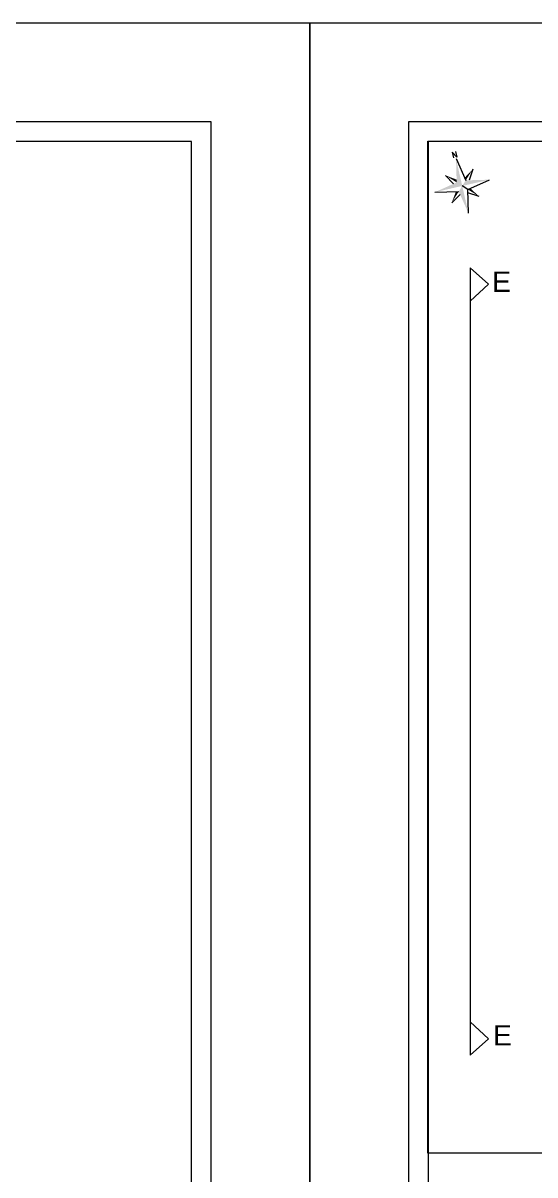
# Model space of a CAD drawing. Header units: centimetres. Extents: x 118932 to 154602, y -32682 to -23521.
# Drawn here: x 130531 to 131050, y -24689 to -23521 of the extents above; entities that cross this region are included whole.
import ezdxf
from ezdxf.enums import TextEntityAlignment as Align

# ---------------------------------------------------------------- set-up
doc = ezdxf.new("R2010")
doc.units = ezdxf.units.CM
doc.header["$LTSCALE"] = 50
doc.header["$MEASUREMENT"] = 0
doc.layers.add('GEN_00_BL_Pafta', color=7, linetype='Continuous', lineweight=0, true_color=0x0e0e10)
doc.layers.add('GEN_06_GR_İnce', color=7, linetype='Continuous', lineweight=13, true_color=0xb0b0a9)
doc.layers.add('GEN_00_BL_Pafta_Gizli', color=7, linetype='Continuous', lineweight=0, true_color=0x4f5250, plot=False)
doc.styles.add('ROMANS', font='romans.shx', dxfattribs={"width": 0.8})
doc.styles.add('style3', font='arial.ttf', dxfattribs={"height": 12})
doc.styles.add('TLEROY', font='arial.ttf', dxfattribs={"height": 10})

# ---------------------------------------------------------------- blocks, each defined once
blk = doc.blocks.new('*U818')
at = {"layer": 'GEN_00_BL_Pafta', "transparency": 33554687}
for points in [[(100, 8900), (100, 100), (11790, 100), (11790, 8900)], [(120, 8880), (120, 420), (11770, 420), (11770, 8880)]]:
    blk.add_lwpolyline(points, close=True, dxfattribs=at)
at = {"layer": 'GEN_00_BL_Pafta_Gizli'}
blk.add_lwpolyline([(0, 9000), (0, 0), (11890, 0), (11890, 9000)], close=True, dxfattribs=at)
at = {"layer": 'GEN_00_BL_Pafta', "transparency": 33554687, "style": 'TLEROY'}
for tag, p in [('SCALE', (11755, 324.6)), ('PAPERSIZE', (11755, 294.6))]:
    blk.add_attdef(tag, text='', height=20, dxfattribs=at).set_placement(p, align=Align.BOTTOM_RIGHT)
at = {"layer": 'GEN_00_BL_Pafta', "transparency": 33554687}
for tag, height, style, p in [('PAFTAADI', 100, 'style3', (5815, 260)), ('PNO', 90, 'TLEROY', (11620, 205))]:
    blk.add_attdef(tag, text='', height=height, dxfattribs=dict(at, style=style)).set_placement(p, align=Align.MIDDLE_CENTER)
at = {"layer": 'GEN_00_BL_Pafta', "transparency": 33554687, "style": 'style3'}
blk.add_attdef('PAFTAKOD', text='', height=100, dxfattribs=at).set_placement((10750, 210), align=Align.CENTER)
blk = doc.blocks.new('Y003')
at = {"layer": 'GEN_06_GR_İnce'}
for p, q in [((0, 0), (1.034484, -5.17242)), ((-3.103452, -3.103452), (-1.773401, -5.320203)), ((3.103452, -3.103452), (1.773401, -5.320203)), ((-6.206904, -6.206904), (-1.034484, -7.241388)), ((1.034484, -7.241388), (6.206904, -6.206904)), ((-3.103452, -9.310356), (-0.886701, -7.980305)), ((3.103452, -9.310356), (0.886701, -7.980305))]:
    blk.add_line(p, q, dxfattribs=at)
blk.add_lwpolyline([(0, -12.413808), (1.034484, -7.241388), (0, -6.206904)], dxfattribs=at)
for points in [[(0, -6.206904), (0, -6.206904), (0, 0), (-1.034484, -5.17242)], [(-3.103452, -3.103452), (-1.034484, -5.17242), (-0.91278, -4.5639)], [(3.103452, -3.103452), (1.034484, -5.17242), (0.91278, -4.5639)], [(-6.206904, -6.206904), (-1.034484, -5.17242), (0, -6.206904)], [(-3.103452, -9.310356), (-1.034484, -7.241388), (-1.643004, -7.119684)], [(0, -6.206904), (0, -12.413808), (-1.034484, -7.241388)], [(0, -6.206904), (6.206904, -6.206904), (1.034484, -5.17242)], [(3.103452, -9.310356), (1.034484, -7.241388), (1.643004, -7.119684)]]:
    blk.add_solid(points, dxfattribs=at)
at = {"color": 0, "style": 'ROMANS'}
blk.add_text('N', height=1.279389, dxfattribs=at).set_placement((-0.729171, 0.313815))
blk = doc.blocks.new('ALTLIK')
at = {"layer": 'GEN_00_BL_Pafta'}
blk.add_lwpolyline([(-211197.4, 38756.8), (-209141.9, 38756.8), (-209141.9, 37388.6), (-211197.4, 37388.6)], close=True, dxfattribs=at)
at = {"layer": 'GEN_06_GR_İnce', "color": 251, "lineweight": 20, "true_color": 0x636466}
for p, q in [((-211115.8, 38563.6), (-211140.5, 38585.4)), ((-211140.5, 38540.6), (-211115.8, 38563.6)), ((-211140.5, 37566.1), (-211115.8, 37543.1)), ((-211115.8, 37543.1), (-211140.5, 37521.3))]:
    blk.add_line(p, q, dxfattribs=at)
blk.add_lwpolyline([(-211140.5, 38585.4), (-211140.5, 38585.4), (-211140.5, 37521.3)], dxfattribs=at)
at = {"xscale": 6.093747894161052, "yscale": 6.093747894161052, "zscale": 6.093747894161052, "rotation": 12.86305045291791}
blk.add_blockref('Y003', (-211159.5, 38733.1), dxfattribs=at)
at = {"layer": 'GEN_06_GR_İnce', "style": 'style3'}
for s, height, p in [('E ', 27.43, (-211110.7, 38553)), ('E', 27.4, (-211109.6, 37534.3))]:
    blk.add_text(s, height=height, dxfattribs=at).set_placement(p)

msp = doc.modelspace()

# ---------------------------------------------------------------- block references
for p in [(118932, -32521.4), (130822, -32521.4)]:
    msp.add_blockref('*U818', p)
at = {"transparency": 33554687, "xscale": 0.75, "yscale": 0.75, "zscale": 0.75}
msp.add_blockref('ALTLIK', (289339.8, -52708.7), dxfattribs=at)

doc.saveas('drawing.dxf')
